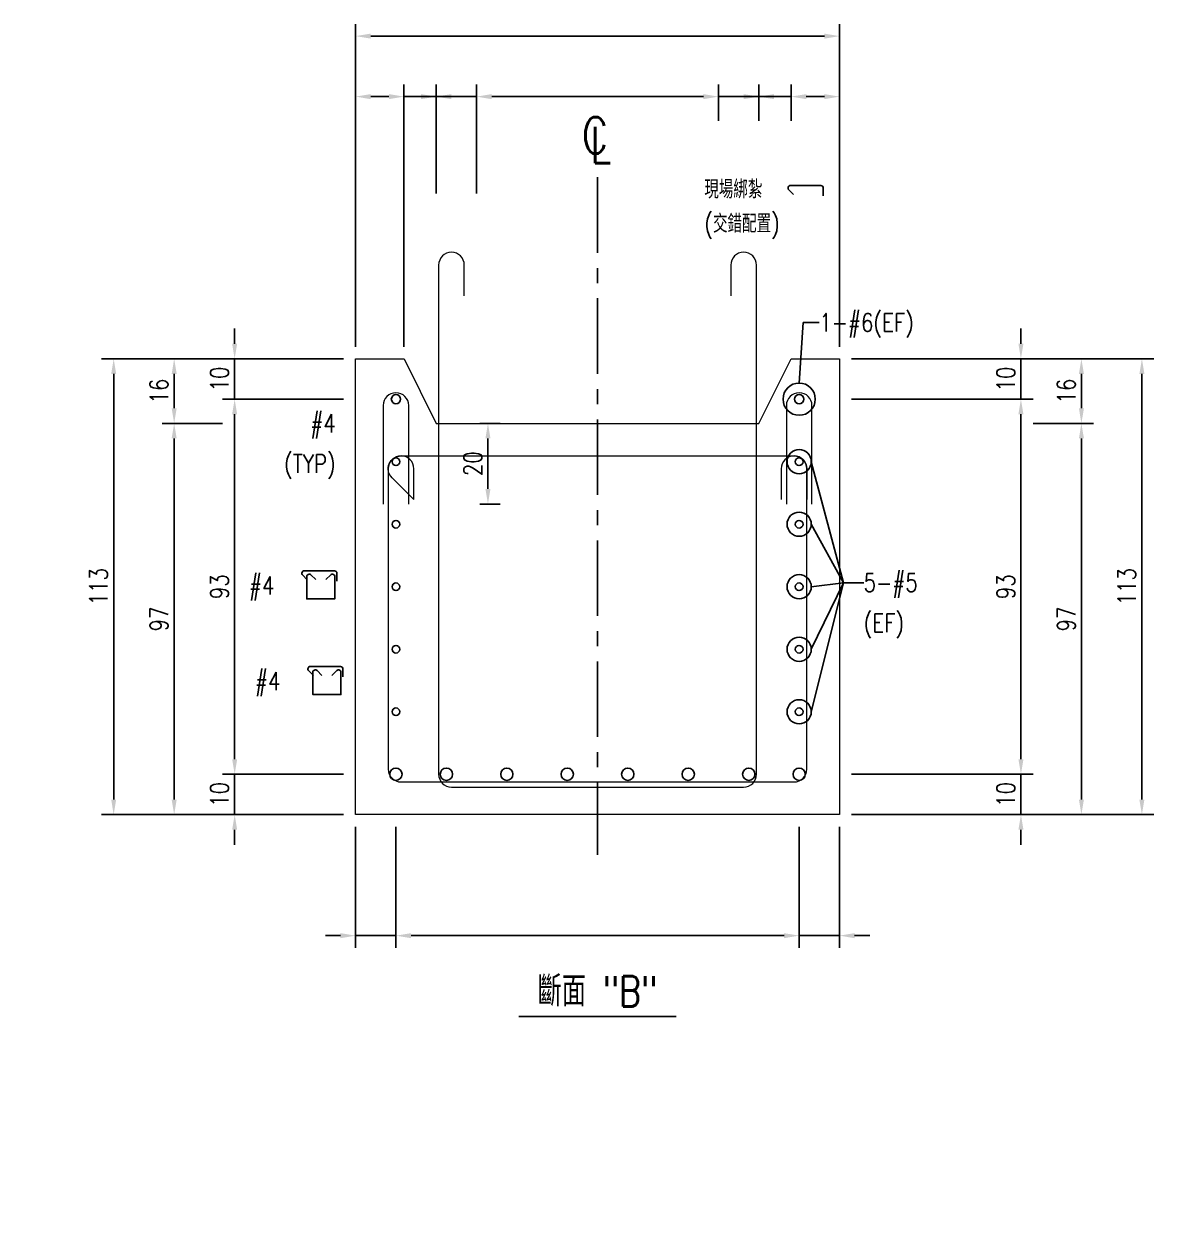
# Model space of a CAD drawing. Extents: x -4754 to 8167, y -19960 to 3841.
# Drawn here: x 7887 to 8167.3, y 1414.9 to 1712.6 of the extents above; entities that cross this region are included whole.
import ezdxf
from ezdxf.enums import TextEntityAlignment as Align

# ---------------------------------------------------------------- set-up
doc = ezdxf.new("R2010")
doc.units = 0
doc.header["$LTSCALE"] = 3
doc.linetypes.add('CENTER', pattern=[2, 1.25, -0.25, 0.25, -0.25])
doc.layers.get('0').update_dxf_attribs({"linetype": 'CONTINUOUS'})
doc.layers.add('HB_0', color=7, linetype='CONTINUOUS', transparency=0.5)
for name, color, linetype in [('HB_DIM', 1, 'CONTINUOUS'), ('HB_TXT_CTEXT', 2, 'CONTINUOUS'), ('鋼筋', 3, 'CONTINUOUS')]:
    doc.layers.add(name, color=color, linetype=linetype)
doc.styles.get("Standard").update_dxf_attribs({"font": 'ROMANS.shx', "width": 0.8, "bigfont": 'chineset.shx'})
doc.dimstyles.new('30', dxfattribs={"dimscale": 3, "dimtxt": 3, "dimasz": 2.5, "dimexe": 2, "dimexo": 2, "dimgap": 1, "dimtad": 1, "dimdsep": 46, "dimtxsty": 'Standard', "dimcen": 0, "dimclrd": 256, "dimclre": 256, "dimclrt": 2, "dimadec": 0, "dimazin": 0, "dimtfac": 1, "dimtix": 1, "dimtmove": 2, "dimatfit": 3, "dimfxl": 1, "dimtolj": 1, "dimtzin": 0, "dimarcsym": 0})

# ---------------------------------------------------------------- blocks, each defined once
blk = doc.blocks.new('beam_SectionB')
at = {"layer": 'HB_TXT_CTEXT', "color": 4, "linetype": 'Continuous'}
blk.add_line((-19.5, 0), (19.5, 0), dxfattribs=at)
at = {"layer": 'HB_TXT_CTEXT', "color": 4, "linetype": 'Continuous', "width": 0.8}
blk.add_text('斷面 "B"', height=7.5, rotation=360, dxfattribs=at).set_placement((0, 6.6), align=Align.MIDDLE)
blk = doc.blocks.new('cl')
at = {"layer": 'HB_TXT_CTEXT', "linetype": 'Continuous', "width": 0.8}
for s, p in [('C', (-0.178, 0.109)), ('L', (0.229, -0.555))]:
    blk.add_text(s, height=2.5, dxfattribs=at).set_placement(p, align=Align.MIDDLE)
blk = doc.blocks.new('*D1140')
at = {"layer": 'HB_DIM', "linetype": 'Continuous', "lineweight": -2}
for p, q in [((7969.25, 1632.58), (7969.25, 1712.58)), ((8089.25, 1632.58), (8089.25, 1712.58)), ((7973, 1709.58), (8085.5, 1709.58))]:
    blk.add_line(p, q, dxfattribs=at)
at = {"layer": 'HB_DIM'}
for points in [[(7973, 1710.2), (7973, 1708.95), (7969.25, 1709.58)], [(8085.5, 1708.95), (8085.5, 1710.2), (8089.25, 1709.58)]]:
    blk.add_solid(points, dxfattribs=at)
at = {"layer": 'HB_DIM', "color": 2, "linetype": 'Continuous', "insert": (-3958.27, -1195.21), "char_height": 4.5, "attachment_point": 5, "rotation": 0}
blk.add_mtext('\\A1;120', dxfattribs=at)
blk = doc.blocks.new('*D1141')
at = {"layer": 'HB_DIM', "linetype": 'Continuous', "lineweight": -2}
for p, q in [((7969.25, 1632.58), (7969.25, 1697.58)), ((7981.25, 1632.58), (7981.25, 1697.58)), ((7973, 1694.58), (7977.5, 1694.58))]:
    blk.add_line(p, q, dxfattribs=at)
at = {"layer": 'HB_DIM'}
for points in [[(7973, 1695.2), (7973, 1693.95), (7969.25, 1694.58)], [(7977.5, 1693.95), (7977.5, 1695.2), (7981.25, 1694.58)]]:
    blk.add_solid(points, dxfattribs=at)
at = {"layer": 'HB_DIM', "color": 2, "linetype": 'Continuous', "insert": (-3958.27, -1195.21), "char_height": 4.5, "attachment_point": 5, "rotation": 0}
blk.add_mtext('\\A1;12', dxfattribs=at)
blk = doc.blocks.new('*D1142')
at = {"layer": 'HB_DIM', "linetype": 'Continuous', "lineweight": -2}
for p, q in [((7981.25, 1632.58), (7981.25, 1697.58)), ((7989.25, 1670.58), (7989.25, 1697.58)), ((7977.5, 1694.58), (7973.75, 1694.58)), ((7981.25, 1694.58), (7989.25, 1694.58)), ((7993, 1694.58), (7996.75, 1694.58))]:
    blk.add_line(p, q, dxfattribs=at)
at = {"layer": 'HB_DIM'}
for points in [[(7977.5, 1693.95), (7977.5, 1695.2), (7981.25, 1694.58)], [(7993, 1695.2), (7993, 1693.95), (7989.25, 1694.58)]]:
    blk.add_solid(points, dxfattribs=at)
at = {"layer": 'HB_DIM', "color": 2, "linetype": 'Continuous', "insert": (-3958.27, -1195.21), "char_height": 4.5, "attachment_point": 5, "rotation": 0}
blk.add_mtext('\\A1;8', dxfattribs=at)
blk = doc.blocks.new('*D1143')
at = {"layer": 'HB_DIM', "linetype": 'Continuous', "lineweight": -2}
for p, q in [((7989.25, 1670.58), (7989.25, 1697.58)), ((7999.25, 1670.58), (7999.25, 1697.58)), ((7985.5, 1694.58), (7981.75, 1694.58)), ((7989.25, 1694.58), (7999.25, 1694.58)), ((8003, 1694.58), (8006.75, 1694.58))]:
    blk.add_line(p, q, dxfattribs=at)
at = {"layer": 'HB_DIM'}
for points in [[(7985.5, 1693.95), (7985.5, 1695.2), (7989.25, 1694.58)], [(8003, 1695.2), (8003, 1693.95), (7999.25, 1694.58)]]:
    blk.add_solid(points, dxfattribs=at)
at = {"layer": 'HB_DIM', "color": 2, "linetype": 'Continuous', "insert": (-3958.27, -1195.21), "char_height": 4.5, "attachment_point": 5, "rotation": 0}
blk.add_mtext('\\A1;10', dxfattribs=at)
blk = doc.blocks.new('*D1144')
at = {"layer": 'HB_DIM', "linetype": 'Continuous', "lineweight": -2}
for p, q in [((7999.25, 1670.58), (7999.25, 1697.58)), ((8059.25, 1688.58), (8059.25, 1697.58)), ((8003, 1694.58), (8055.5, 1694.58))]:
    blk.add_line(p, q, dxfattribs=at)
at = {"layer": 'HB_DIM'}
for points in [[(8003, 1695.2), (8003, 1693.95), (7999.25, 1694.58)], [(8055.5, 1693.95), (8055.5, 1695.2), (8059.25, 1694.58)]]:
    blk.add_solid(points, dxfattribs=at)
at = {"layer": 'HB_DIM', "color": 2, "linetype": 'Continuous', "insert": (-3958.27, -1195.21), "char_height": 4.5, "attachment_point": 5, "rotation": 0}
blk.add_mtext('\\A1;60', dxfattribs=at)
blk = doc.blocks.new('*D1145')
at = {"layer": 'HB_DIM', "linetype": 'Continuous', "lineweight": -2}
for p, q in [((8059.25, 1688.58), (8059.25, 1697.58)), ((8069.25, 1688.58), (8069.25, 1697.58)), ((8055.5, 1694.58), (8051.75, 1694.58)), ((8059.25, 1694.58), (8069.25, 1694.58)), ((8073, 1694.58), (8076.75, 1694.58))]:
    blk.add_line(p, q, dxfattribs=at)
at = {"layer": 'HB_DIM'}
for points in [[(8055.5, 1693.95), (8055.5, 1695.2), (8059.25, 1694.58)], [(8073, 1695.2), (8073, 1693.95), (8069.25, 1694.58)]]:
    blk.add_solid(points, dxfattribs=at)
at = {"layer": 'HB_DIM', "color": 2, "linetype": 'Continuous', "insert": (-3958.27, -1195.21), "char_height": 4.5, "attachment_point": 5, "rotation": 0}
blk.add_mtext('\\A1;10', dxfattribs=at)
blk = doc.blocks.new('*D1146')
at = {"layer": 'HB_DIM', "linetype": 'Continuous', "lineweight": -2}
for p, q in [((8069.25, 1688.58), (8069.25, 1697.58)), ((8077.25, 1688.58), (8077.25, 1697.58)), ((8065.5, 1694.58), (8061.75, 1694.58)), ((8069.25, 1694.58), (8077.25, 1694.58)), ((8081, 1694.58), (8084.75, 1694.58))]:
    blk.add_line(p, q, dxfattribs=at)
at = {"layer": 'HB_DIM'}
for points in [[(8065.5, 1693.95), (8065.5, 1695.2), (8069.25, 1694.58)], [(8081, 1695.2), (8081, 1693.95), (8077.25, 1694.58)]]:
    blk.add_solid(points, dxfattribs=at)
at = {"layer": 'HB_DIM', "color": 2, "linetype": 'Continuous', "insert": (-3958.27, -1195.21), "char_height": 4.5, "attachment_point": 5, "rotation": 0}
blk.add_mtext('\\A1;8', dxfattribs=at)
blk = doc.blocks.new('*D1147')
at = {"layer": 'HB_DIM', "linetype": 'Continuous', "lineweight": -2}
for p, q in [((8077.25, 1688.58), (8077.25, 1697.58)), ((8089.25, 1632.58), (8089.25, 1697.58)), ((8081, 1694.58), (8085.5, 1694.58))]:
    blk.add_line(p, q, dxfattribs=at)
at = {"layer": 'HB_DIM'}
for points in [[(8081, 1695.2), (8081, 1693.95), (8077.25, 1694.58)], [(8085.5, 1693.95), (8085.5, 1695.2), (8089.25, 1694.58)]]:
    blk.add_solid(points, dxfattribs=at)
at = {"layer": 'HB_DIM', "color": 2, "linetype": 'Continuous', "insert": (-3958.27, -1195.21), "char_height": 4.5, "attachment_point": 5, "rotation": 0}
blk.add_mtext('\\A1;12', dxfattribs=at)
blk = doc.blocks.new('*D1148')
at = {"layer": 'HB_DIM', "linetype": 'Continuous', "lineweight": -2}
for p, q in [((7969.25, 1513.58), (7969.25, 1483.58)), ((7979.25, 1513.58), (7979.25, 1483.58)), ((7965.5, 1486.58), (7961.75, 1486.58)), ((7969.25, 1486.58), (7979.25, 1486.58)), ((7983, 1486.58), (7986.75, 1486.58))]:
    blk.add_line(p, q, dxfattribs=at)
at = {"layer": 'HB_DIM'}
for points in [[(7965.5, 1485.95), (7965.5, 1487.2), (7969.25, 1486.58)], [(7983, 1487.2), (7983, 1485.95), (7979.25, 1486.58)]]:
    blk.add_solid(points, dxfattribs=at)
at = {"layer": 'HB_DIM', "color": 2, "linetype": 'Continuous', "insert": (-3958.27, -1195.21), "char_height": 4.5, "attachment_point": 5, "rotation": 0}
blk.add_mtext('\\A1;10', dxfattribs=at)
blk = doc.blocks.new('*D1149')
at = {"layer": 'HB_DIM', "linetype": 'Continuous', "lineweight": -2}
for p, q in [((7979.25, 1513.58), (7979.25, 1483.58)), ((8079.25, 1513.58), (8079.25, 1483.58)), ((7983, 1486.58), (8075.5, 1486.58))]:
    blk.add_line(p, q, dxfattribs=at)
at = {"layer": 'HB_DIM'}
for points in [[(7983, 1487.2), (7983, 1485.95), (7979.25, 1486.58)], [(8075.5, 1485.95), (8075.5, 1487.2), (8079.25, 1486.58)]]:
    blk.add_solid(points, dxfattribs=at)
at = {"layer": 'HB_DIM', "color": 2, "linetype": 'Continuous', "insert": (-3958.27, -1195.21), "char_height": 4.5, "attachment_point": 5, "rotation": 0}
blk.add_mtext('\\A1;100', dxfattribs=at)
blk = doc.blocks.new('*D1150')
at = {"layer": 'HB_DIM', "linetype": 'Continuous', "lineweight": -2}
for p, q in [((8079.25, 1513.58), (8079.25, 1483.58)), ((8089.25, 1513.58), (8089.25, 1483.58)), ((8075.5, 1486.58), (8071.75, 1486.58)), ((8079.25, 1486.58), (8089.25, 1486.58)), ((8093, 1486.58), (8096.75, 1486.58))]:
    blk.add_line(p, q, dxfattribs=at)
at = {"layer": 'HB_DIM'}
for points in [[(8075.5, 1485.95), (8075.5, 1487.2), (8079.25, 1486.58)], [(8093, 1487.2), (8093, 1485.95), (8089.25, 1486.58)]]:
    blk.add_solid(points, dxfattribs=at)
at = {"layer": 'HB_DIM', "color": 2, "linetype": 'Continuous', "insert": (-3958.27, -1195.21), "char_height": 4.5, "attachment_point": 5, "rotation": 0}
blk.add_mtext('\\A1;10', dxfattribs=at)
blk = doc.blocks.new('*D1151')
at = {"layer": 'HB_DIM', "linetype": 'Continuous', "lineweight": -2}
for p, q in [((7966.25, 1629.58), (7906.25, 1629.58)), ((7909.25, 1625.83), (7909.25, 1520.33)), ((7966.25, 1516.58), (7906.25, 1516.58))]:
    blk.add_line(p, q, dxfattribs=at)
at = {"layer": 'HB_DIM'}
for points in [[(7909.88, 1625.83), (7908.63, 1625.83), (7909.25, 1629.58)], [(7908.63, 1520.33), (7909.88, 1520.33), (7909.25, 1516.58)]]:
    blk.add_solid(points, dxfattribs=at)
at = {"layer": 'HB_DIM', "color": 2, "linetype": 'Continuous', "insert": (7905.5, 1573.08), "char_height": 4.5, "attachment_point": 5, "rotation": 90}
blk.add_mtext('\\A1;113', dxfattribs=at)
blk = doc.blocks.new('*D1152')
at = {"layer": 'HB_DIM', "linetype": 'Continuous', "lineweight": -2}
for p, q in [((7936.25, 1629.58), (7921.25, 1629.58)), ((7924.25, 1625.83), (7924.25, 1617.33)), ((7936.25, 1613.58), (7921.25, 1613.58))]:
    blk.add_line(p, q, dxfattribs=at)
at = {"layer": 'HB_DIM'}
for points in [[(7924.88, 1625.83), (7923.63, 1625.83), (7924.25, 1629.58)], [(7923.63, 1617.33), (7924.88, 1617.33), (7924.25, 1613.58)]]:
    blk.add_solid(points, dxfattribs=at)
at = {"layer": 'HB_DIM', "color": 2, "linetype": 'Continuous', "insert": (7920.5, 1621.58), "char_height": 4.5, "attachment_point": 5, "rotation": 90}
blk.add_mtext('\\A1;16', dxfattribs=at)
blk = doc.blocks.new('*D1153')
at = {"layer": 'HB_DIM', "linetype": 'Continuous', "lineweight": -2}
for p, q in [((7936.25, 1613.58), (7921.25, 1613.58)), ((7924.25, 1609.83), (7924.25, 1520.33)), ((7936.25, 1516.58), (7921.25, 1516.58))]:
    blk.add_line(p, q, dxfattribs=at)
at = {"layer": 'HB_DIM'}
for points in [[(7924.88, 1609.83), (7923.63, 1609.83), (7924.25, 1613.58)], [(7923.63, 1520.33), (7924.88, 1520.33), (7924.25, 1516.58)]]:
    blk.add_solid(points, dxfattribs=at)
at = {"layer": 'HB_DIM', "color": 2, "linetype": 'Continuous', "insert": (7920.5, 1565.08), "char_height": 4.5, "attachment_point": 5, "rotation": 90}
blk.add_mtext('\\A1;97', dxfattribs=at)
blk = doc.blocks.new('*D1154')
at = {"layer": 'HB_DIM', "linetype": 'Continuous', "lineweight": -2}
for p, q in [((7939.25, 1633.33), (7939.25, 1637.08)), ((7966.25, 1629.58), (7936.25, 1629.58)), ((7939.25, 1629.58), (7939.25, 1619.58)), ((7966.25, 1619.58), (7936.25, 1619.58)), ((7939.25, 1615.83), (7939.25, 1612.08))]:
    blk.add_line(p, q, dxfattribs=at)
at = {"layer": 'HB_DIM'}
for points in [[(7938.63, 1633.33), (7939.88, 1633.33), (7939.25, 1629.58)], [(7939.88, 1615.83), (7938.63, 1615.83), (7939.25, 1619.58)]]:
    blk.add_solid(points, dxfattribs=at)
at = {"layer": 'HB_DIM', "color": 2, "linetype": 'Continuous', "insert": (7935.5, 1624.58), "char_height": 4.5, "attachment_point": 5, "rotation": 90}
blk.add_mtext('\\A1;10', dxfattribs=at)
blk = doc.blocks.new('*D1155')
at = {"layer": 'HB_DIM', "linetype": 'Continuous', "lineweight": -2}
for p, q in [((7966.25, 1619.58), (7936.25, 1619.58)), ((7939.25, 1615.83), (7939.25, 1530.33)), ((7966.25, 1526.58), (7936.25, 1526.58))]:
    blk.add_line(p, q, dxfattribs=at)
at = {"layer": 'HB_DIM'}
for points in [[(7939.88, 1615.83), (7938.63, 1615.83), (7939.25, 1619.58)], [(7938.63, 1530.33), (7939.88, 1530.33), (7939.25, 1526.58)]]:
    blk.add_solid(points, dxfattribs=at)
at = {"layer": 'HB_DIM', "color": 2, "linetype": 'Continuous', "insert": (7935.5, 1573.08), "char_height": 4.5, "attachment_point": 5, "rotation": 90}
blk.add_mtext('\\A1;93', dxfattribs=at)
blk = doc.blocks.new('*D1156')
at = {"layer": 'HB_DIM', "linetype": 'Continuous', "lineweight": -2}
for p, q in [((7939.25, 1530.33), (7939.25, 1534.08)), ((7966.25, 1526.58), (7936.25, 1526.58)), ((7939.25, 1526.58), (7939.25, 1516.58)), ((7966.25, 1516.58), (7936.25, 1516.58)), ((7939.25, 1512.83), (7939.25, 1509.08))]:
    blk.add_line(p, q, dxfattribs=at)
at = {"layer": 'HB_DIM'}
for points in [[(7938.63, 1530.33), (7939.88, 1530.33), (7939.25, 1526.58)], [(7939.88, 1512.83), (7938.63, 1512.83), (7939.25, 1516.58)]]:
    blk.add_solid(points, dxfattribs=at)
at = {"layer": 'HB_DIM', "color": 2, "linetype": 'Continuous', "insert": (7935.5, 1521.58), "char_height": 4.5, "attachment_point": 5, "rotation": 90}
blk.add_mtext('\\A1;10', dxfattribs=at)
blk = doc.blocks.new('*D1157')
at = {"layer": 'HB_DIM', "linetype": 'Continuous', "lineweight": -2}
for p, q in [((8092.25, 1629.58), (8167.25, 1629.58)), ((8164.25, 1625.83), (8164.25, 1520.33)), ((8092.25, 1516.58), (8167.25, 1516.58))]:
    blk.add_line(p, q, dxfattribs=at)
at = {"layer": 'HB_DIM'}
for points in [[(8164.88, 1625.83), (8163.63, 1625.83), (8164.25, 1629.58)], [(8163.63, 1520.33), (8164.88, 1520.33), (8164.25, 1516.58)]]:
    blk.add_solid(points, dxfattribs=at)
at = {"layer": 'HB_DIM', "color": 2, "linetype": 'Continuous', "insert": (8160.5, 1573.08), "char_height": 4.5, "attachment_point": 5, "rotation": 90}
blk.add_mtext('\\A1;113', dxfattribs=at)
blk = doc.blocks.new('*D1158')
at = {"layer": 'HB_DIM', "linetype": 'Continuous', "lineweight": -2}
for p, q in [((8137.25, 1629.58), (8152.25, 1629.58)), ((8149.25, 1625.83), (8149.25, 1617.33)), ((8137.25, 1613.58), (8152.25, 1613.58))]:
    blk.add_line(p, q, dxfattribs=at)
at = {"layer": 'HB_DIM'}
for points in [[(8149.88, 1625.83), (8148.63, 1625.83), (8149.25, 1629.58)], [(8148.63, 1617.33), (8149.88, 1617.33), (8149.25, 1613.58)]]:
    blk.add_solid(points, dxfattribs=at)
at = {"layer": 'HB_DIM', "color": 2, "linetype": 'Continuous', "insert": (8145.5, 1621.58), "char_height": 4.5, "attachment_point": 5, "rotation": 90}
blk.add_mtext('\\A1;16', dxfattribs=at)
blk = doc.blocks.new('*D1159')
at = {"layer": 'HB_DIM', "linetype": 'Continuous', "lineweight": -2}
for p, q in [((8137.25, 1613.58), (8152.25, 1613.58)), ((8149.25, 1609.83), (8149.25, 1520.33)), ((8137.25, 1516.58), (8152.25, 1516.58))]:
    blk.add_line(p, q, dxfattribs=at)
at = {"layer": 'HB_DIM'}
for points in [[(8149.88, 1609.83), (8148.63, 1609.83), (8149.25, 1613.58)], [(8148.63, 1520.33), (8149.88, 1520.33), (8149.25, 1516.58)]]:
    blk.add_solid(points, dxfattribs=at)
at = {"layer": 'HB_DIM', "color": 2, "linetype": 'Continuous', "insert": (8145.5, 1565.08), "char_height": 4.5, "attachment_point": 5, "rotation": 90}
blk.add_mtext('\\A1;97', dxfattribs=at)
blk = doc.blocks.new('*D1160')
at = {"layer": 'HB_DIM', "linetype": 'Continuous', "lineweight": -2}
for p, q in [((8134.25, 1633.33), (8134.25, 1637.08)), ((8092.25, 1629.58), (8137.25, 1629.58)), ((8134.25, 1629.58), (8134.25, 1619.58)), ((8092.25, 1619.58), (8137.25, 1619.58)), ((8134.25, 1615.83), (8134.25, 1612.08))]:
    blk.add_line(p, q, dxfattribs=at)
at = {"layer": 'HB_DIM'}
for points in [[(8133.63, 1633.33), (8134.88, 1633.33), (8134.25, 1629.58)], [(8134.88, 1615.83), (8133.63, 1615.83), (8134.25, 1619.58)]]:
    blk.add_solid(points, dxfattribs=at)
at = {"layer": 'HB_DIM', "color": 2, "linetype": 'Continuous', "insert": (8130.5, 1624.58), "char_height": 4.5, "attachment_point": 5, "rotation": 90}
blk.add_mtext('\\A1;10', dxfattribs=at)
blk = doc.blocks.new('*D1161')
at = {"layer": 'HB_DIM', "linetype": 'Continuous', "lineweight": -2}
for p, q in [((8092.25, 1619.58), (8137.25, 1619.58)), ((8134.25, 1615.83), (8134.25, 1530.33)), ((8092.25, 1526.58), (8137.25, 1526.58))]:
    blk.add_line(p, q, dxfattribs=at)
at = {"layer": 'HB_DIM'}
for points in [[(8134.88, 1615.83), (8133.63, 1615.83), (8134.25, 1619.58)], [(8133.63, 1530.33), (8134.88, 1530.33), (8134.25, 1526.58)]]:
    blk.add_solid(points, dxfattribs=at)
at = {"layer": 'HB_DIM', "color": 2, "linetype": 'Continuous', "insert": (8130.5, 1573.08), "char_height": 4.5, "attachment_point": 5, "rotation": 90}
blk.add_mtext('\\A1;93', dxfattribs=at)
blk = doc.blocks.new('*D1162')
at = {"layer": 'HB_DIM', "linetype": 'Continuous', "lineweight": -2}
for p, q in [((8134.25, 1530.33), (8134.25, 1534.08)), ((8092.25, 1526.58), (8137.25, 1526.58)), ((8134.25, 1526.58), (8134.25, 1516.58)), ((8092.25, 1516.58), (8137.25, 1516.58)), ((8134.25, 1512.83), (8134.25, 1509.08))]:
    blk.add_line(p, q, dxfattribs=at)
at = {"layer": 'HB_DIM'}
for points in [[(8133.63, 1530.33), (8134.88, 1530.33), (8134.25, 1526.58)], [(8134.88, 1512.83), (8133.63, 1512.83), (8134.25, 1516.58)]]:
    blk.add_solid(points, dxfattribs=at)
at = {"layer": 'HB_DIM', "color": 2, "linetype": 'Continuous', "insert": (8130.5, 1521.58), "char_height": 4.5, "attachment_point": 5, "rotation": 90}
blk.add_mtext('\\A1;10', dxfattribs=at)
blk = doc.blocks.new('C')
at = {"color": 3, "linetype": 'Continuous'}
blk.add_circle((0, 0), 1.2, dxfattribs=at)
blk = doc.blocks.new('rebar_Tie_135_90')
at = {"layer": '鋼筋', "color": 7, "linetype": 'Continuous'}
blk.add_lwpolyline([(22.36, -1.26), (21.17, -0.07, -0.668179), (21.6, 0.96), (29.11, 0.96, -0.414214), (29.71, 0.36), (29.71, -1.6)], format="xyb", dxfattribs=at)
at = {"color": 2, "linetype": 'Continuous', "width": 0.8}
for tag, p in [('現場綁紮', (0.23, 0.01)), ('(交錯配置)', (0.23, -8.49))]:
    blk.add_attdef(tag, text='', height=4.5, dxfattribs=at).set_placement(p, align=Align.MIDDLE_LEFT)
blk = doc.blocks.new('rebar_HoopUwithTie')
at = {"layer": 'HB_TXT_CTEXT', "linetype": 'Continuous'}
for points in [[(-6.82, 1.41), (-8.01, 2.6, -0.668179), (-7.59, 3.62), (-0.08, 3.62, -0.414214), (0.52, 3.02), (0.52, 1.07)], [(-2.21, 1.43), (-1.02, 2.61, -0.668179), (0, 2.19), (0, -3.33), (-6.95, -3.33), (-6.95, 2.19, -0.668179), (-5.92, 2.61), (-4.74, 1.43)]]:
    blk.add_lwpolyline(points, format="xyb", dxfattribs=at)
at = {"color": 2, "linetype": 'Continuous', "width": 0.8}
blk.add_attdef('D13', text='', height=4.5, dxfattribs=at).set_placement((-21.31, 0), align=Align.MIDDLE_LEFT)
blk = doc.blocks.new('*D1163')
at = {"layer": 'HB_DIM', "linetype": 'Continuous', "lineweight": -2}
for p, q in [((8000.07, 1613.58), (8005.07, 1613.58)), ((8002.07, 1597.33), (8002.07, 1609.83)), ((8000.07, 1593.58), (8005.07, 1593.58))]:
    blk.add_line(p, q, dxfattribs=at)
at = {"layer": 'HB_DIM'}
for points in [[(8002.7, 1609.83), (8001.45, 1609.83), (8002.07, 1613.58)], [(8001.45, 1597.33), (8002.7, 1597.33), (8002.07, 1593.58)]]:
    blk.add_solid(points, dxfattribs=at)
at = {"layer": 'HB_DIM', "color": 2, "linetype": 'Continuous', "insert": (7998.32, 1603.58), "char_height": 4.5, "attachment_point": 5, "rotation": 90}
blk.add_mtext('\\A1;20', dxfattribs=at)

msp = doc.modelspace()

# ---------------------------------------------------------------- linework, layer by layer
at = {"layer": 'HB_0', "lineweight": 5}
for p, q in [((7969.252, 1516.577, -20), (7969.252, 1629.577, -20)), ((7969.252, 1629.577, -20), (7981.252, 1629.577, -20)), ((7981.252, 1629.577, -20), (7989.252, 1613.577, -20)), ((8069.252, 1613.577, -20), (8077.252, 1629.577, -20)), ((8077.252, 1629.577, -20), (8089.252, 1629.577, -20)), ((8089.252, 1629.577, -20), (8089.252, 1516.577, -20)), ((7989.252, 1613.577, -20), (7994.252, 1613.577, -20)), ((7994.252, 1613.577, -20), (7999.252, 1613.577)), ((7999.252, 1613.577), (8059.252, 1613.577)), ((8059.252, 1613.577), (8064.252, 1613.577, -20)), ((8064.252, 1613.577, -20), (8069.252, 1613.577, -20)), ((7994.252, 1516.577, -20), (7969.252, 1516.577, -20)), ((7999.252, 1516.577), (7994.252, 1516.577, -20)), ((8059.252, 1516.577), (7999.252, 1516.577)), ((8064.252, 1516.577, -20), (8059.252, 1516.577)), ((8089.252, 1516.577, -20), (8064.252, 1516.577, -20))]:
    msp.add_line(p, q, dxfattribs=at)
at = {"layer": 'HB_0', "color": 1, "linetype": 'CENTER', "ltscale": 5}
msp.add_lwpolyline([(8029.252, 1674.577), (8029.252, 1506.577)], dxfattribs=at)
at = {"layer": 'HB_DIM', "color": 1, "linetype": 'Continuous'}
for points in [[(8039.252, 1652.832, 0, 1.25, 0), (8041.502, 1656.582, 0, 0, 0), (8050.502, 1671.582, 0, 0, 0), (8055.502, 1671.582, 0, 0, 0)], [(7976.072, 1613.58, 0, 1.25, 0), (7972.322, 1613.58, 0, 0, 0), (7964.322, 1613.58, 0, 0, 0)], [(7989.847, 1573.402, 0, 1.25, 0), (7986.097, 1573.402, 0, 0, 0), (7964.097, 1573.402, 0, 0, 0)], [(7977.347, 1549.672, 0, 1.25, 0), (7973.597, 1549.672, 0, 0, 0), (7965.597, 1549.672, 0, 0, 0)]]:
    msp.add_lwpolyline(points, format="xyseb", dxfattribs=at)
for points in [[(8079.252, 1623.577), (8080.252, 1638.577), (8084.252, 1638.577)], [(8082.252, 1604.077), (8090.252, 1574.077)], [(8082.252, 1588.577), (8090.252, 1574.077)], [(8082.252, 1542.077), (8090.252, 1574.077)], [(8082.252, 1557.577), (8090.252, 1574.077)], [(8082.252, 1573.077), (8090.252, 1574.077)], [(8090.252, 1574.077), (8095.252, 1574.077)]]:
    msp.add_lwpolyline(points, dxfattribs=at)
for centre, radius in [((8079.252, 1619.577), 4), ((8079.252, 1604.077), 3), ((8079.252, 1588.577), 3), ((8079.252, 1573.077), 3), ((8079.252, 1557.577), 3), ((8079.252, 1542.077), 3)]:
    msp.add_circle(centre, radius, dxfattribs=at)
at = {"layer": '鋼筋', "lineweight": 5}
for p, q in [((7989.847, 1652.832, -10), (7989.847, 1526.577, -10)), ((7996.197, 1645.212, -10), (7996.197, 1652.832, -10)), ((8062.307, 1652.832, -10), (8062.307, 1645.212, -10)), ((8068.657, 1526.577, -10), (8068.657, 1652.832, -10)), ((7976.072, 1617.992, 13.73), (7976.072, 1593.58, 13.73)), ((7982.422, 1593.58, 13.73), (7982.422, 1617.992, 13.73)), ((8076.082, 1617.992, 13.73), (8076.082, 1593.58, 13.73)), ((8082.432, 1593.58, 13.73), (8082.432, 1617.992, 13.73)), ((7980.522, 1605.507, 13.73), (8077.982, 1605.507, 13.73)), ((7977.347, 1602.332, 15), (7977.347, 1527.847, 15)), ((7983.697, 1594.712, 15), (7983.697, 1602.332, 15)), ((8074.807, 1602.332, 15), (8074.807, 1594.712, 15)), ((8081.157, 1527.847, 15), (8081.157, 1602.332, 15)), ((8081.157, 1602.332, 13.73), (8081.157, 1594.712, 13.73)), ((7983.665, 1594.699, 13.73), (7978.276, 1600.087, 13.73)), ((7980.522, 1524.672, 15), (8077.982, 1524.672, 15)), ((7993.022, 1523.402, -10), (8065.482, 1523.402, -10))]:
    msp.add_line(p, q, dxfattribs=at)
for centre, start, end in [((7993.022, 1652.832, -10), 0, 180), ((8065.482, 1652.832, -10), 0, 180), ((7979.247, 1617.992, 13.73), 0, 180), ((8079.257, 1617.992, 13.73), 0, 180), ((7980.522, 1602.332, 15), 0, 180), ((8077.982, 1602.332, 15), 0, 180), ((7980.522, 1527.847, 15), 180, 270), ((8077.982, 1527.847, 15), 270, 0), ((7993.022, 1526.577, -10), 180, 270), ((8065.482, 1526.577, -10), 270, 0)]:
    msp.add_arc(centre, 3.175, start, end, dxfattribs=at)
at = {"layer": '鋼筋', "lineweight": 5, "extrusion": (-3.69779e-32, -1.22465e-16, -1)}
msp.add_arc((-7980.522, 1602.332, -13.73), 3.175, 315, 90, dxfattribs=at)
at = {"layer": '鋼筋', "lineweight": 5, "extrusion": (-3.00024e-32, -1.22465e-16, -1)}
msp.add_arc((-8077.982, 1602.332, -13.73), 3.175, 90, 180, dxfattribs=at)

# ---------------------------------------------------------------- block references
at = {"layer": 'HB_0', "linetype": 'Continuous', "xscale": 3.6, "yscale": 3.6, "zscale": 3.6}
msp.add_blockref('cl', (8029.252, 1684.577, 490), dxfattribs=at)
at = {"layer": 'HB_DIM', "linetype": 'Continuous'}
for name, p, values in [('rebar_Tie_135_90', (8055.502, 1671.582), {'現場綁紮': '現場綁紮', '(交錯配置)': '(交錯配置)'}), ('rebar_HoopUwithTie', (7964.097, 1573.402, -10), {'D13': '#4'}), ('rebar_HoopUwithTie', (7965.597, 1549.672, 15), {'D13': '#4'})]:
    msp.add_blockref(name, p, dxfattribs=at).add_auto_attribs(values)
at = {"layer": 'HB_TXT_CTEXT', "color": 0, "linetype": 'Continuous', "rotation": 360}
msp.add_blockref('beam_SectionB', (8029.252, 1466.577), dxfattribs=at)
at = {"layer": '鋼筋', "linetype": 'Continuous'}
for p, xscale, yscale, zscale in [((7979.252, 1619.577), 0.955, 0.955, 0.955), ((8079.252, 1619.577), 0.955, 0.955, 0.955), ((7979.252, 1604.077), 0.795, 0.795, 0.795), ((8079.252, 1604.077), 0.795, 0.795, 0.795), ((7979.252, 1588.577), 0.795, 0.795, 0.795), ((8079.252, 1588.577), 0.795, 0.795, 0.795), ((7979.252, 1573.077), 0.795, 0.795, 0.795), ((8079.252, 1573.077), 0.795, 0.795, 0.795), ((7979.252, 1557.577), 0.795, 0.795, 0.795), ((8079.252, 1557.577), 0.795, 0.795, 0.795), ((7979.252, 1542.077), 0.795, 0.795, 0.795), ((8079.252, 1542.077), 0.795, 0.795, 0.795), ((7979.252, 1526.577), 1.27, 1.27, 1.27), ((7991.752, 1526.577), 1.27, 1.27, 1.27), ((8006.752, 1526.577), 1.27, 1.27, 1.27), ((8021.752, 1526.577), 1.27, 1.27, 1.27), ((8036.752, 1526.577), 1.27, 1.27, 1.27), ((8051.752, 1526.577), 1.27, 1.27, 1.27), ((8066.752, 1526.577), 1.27, 1.27, 1.27), ((8079.252, 1526.577), 1.27, 1.27, 1.27)]:
    msp.add_blockref('C', p, dxfattribs=dict(at, xscale=xscale, yscale=yscale, zscale=zscale))

# ---------------------------------------------------------------- texts
at = {"layer": 'HB_DIM', "color": 2, "linetype": 'Continuous', "width": 0.8}
for s, p in [('1-#6(EF)', (8084.252, 1638.577)), ('5-#5', (8095.252, 1574.077)), ('(EF)', (8095.252, 1564.077))]:
    msp.add_text(s, height=4.5, dxfattribs=at).set_placement(p, align=Align.MIDDLE_LEFT)
for s, p in [('#4', (7964.322, 1613.58, 13.73)), ('(TYP)', (7964.322, 1603.58, 13.73))]:
    msp.add_text(s, height=4.5, dxfattribs=at).set_placement(p, align=Align.MIDDLE_RIGHT)

# ---------------------------------------------------------------- dimensions: what is measured, and where the dimension line sits
at = {"layer": 'HB_DIM', "linetype": 'Continuous'}
for base, p1, p2, picture in [((8089.252, 1709.577), (7969.252, 1629.577, -20), (8089.252, 1629.577, -20), '*D1140'), ((7981.252, 1694.577), (7969.252, 1629.577, -20), (7981.252, 1629.577, -20), '*D1141'), ((7999.252, 1694.577), (7989.252, 1667.577, -20), (7999.252, 1667.577, -20), '*D1143'), ((8059.252, 1694.577), (7999.252, 1667.577, -20), (8059.252, 1685.577, -20), '*D1144'), ((8069.252, 1694.577), (8059.252, 1685.577, -20), (8069.252, 1685.577, -20), '*D1145'), ((8089.252, 1694.577), (8077.252, 1685.577, -20), (8089.252, 1629.577, -20), '*D1147'), ((7989.252, 1694.577), (7981.252, 1629.577, -20), (7989.252, 1667.577, -20), '*D1142'), ((8077.252, 1694.577), (8069.252, 1685.577, -20), (8077.252, 1685.577, -20), '*D1146'), ((8079.252, 1486.577), (7979.252, 1516.577, -20), (8079.252, 1516.577, -20), '*D1149'), ((7979.252, 1486.577), (7969.252, 1516.577, -20), (7979.252, 1516.577, -20), '*D1148'), ((8089.252, 1486.577), (8079.252, 1516.577, -20), (8089.252, 1516.577, -20), '*D1150')]:
    dim = msp.add_linear_dim(base=base, p1=p1, p2=p2, angle=0, dimstyle='30', override={"dimscale": 1.5, "dimpost": '<>'}, dxfattribs=at)
    dim.commit()
    dim.dimension.update_dxf_attribs({"geometry": picture, "text_midpoint": (-3958.267, -1195.214), "dimtype": 160})
for base, p1, p2, picture, middle in [((7939.252, 1619.577), (7969.252, 1629.577, -20), (7969.252, 1619.577, -20), '*D1154', (7935.502, 1624.577)), ((8134.252, 1619.577), (8089.252, 1629.577, -20), (8089.252, 1619.577, -20), '*D1160', (8130.502, 1624.577)), ((7909.252, 1516.577), (7969.252, 1629.577, -20), (7969.252, 1516.577, -20), '*D1151', (7905.502, 1573.077)), ((7924.252, 1613.577), (7939.252, 1629.577, -20), (7939.252, 1613.577, -20), '*D1152', (7920.502, 1621.577)), ((8164.252, 1516.577), (8089.252, 1629.577, -20), (8089.252, 1516.577, -20), '*D1157', (8160.502, 1573.077)), ((8149.252, 1613.577), (8134.252, 1629.577, -20), (8134.252, 1613.577, -20), '*D1158', (8145.502, 1621.577)), ((7939.252, 1526.577), (7969.252, 1619.577, -20), (7969.252, 1526.577, -20), '*D1155', (7935.502, 1573.077)), ((8134.252, 1526.577), (8089.252, 1619.577, -20), (8089.252, 1526.577, -20), '*D1161', (8130.502, 1573.077)), ((7924.252, 1516.577), (7939.252, 1613.577, -20), (7939.252, 1516.577, -20), '*D1153', (7920.502, 1565.077)), ((8002.072, 1613.577), (7997.072, 1593.58, 13.73), (7997.072, 1613.577, 13.73), '*D1163', (7998.322, 1603.578)), ((8149.252, 1516.577), (8134.252, 1613.577, -20), (8134.252, 1516.577, -20), '*D1159', (8145.502, 1565.077)), ((7939.252, 1516.577), (7969.252, 1526.577, -20), (7969.252, 1516.577, -20), '*D1156', (7935.502, 1521.577)), ((8134.252, 1516.577), (8089.252, 1526.577, -20), (8089.252, 1516.577, -20), '*D1162', (8130.502, 1521.577))]:
    dim = msp.add_linear_dim(base=base, p1=p1, p2=p2, angle=90, dimstyle='30', override={"dimscale": 1.5, "dimtad": 4, "dimpost": '<>'}, dxfattribs=at)
    dim.commit()
    dim.dimension.update_dxf_attribs({"geometry": picture, "text_midpoint": middle})

doc.saveas('drawing.dxf')
